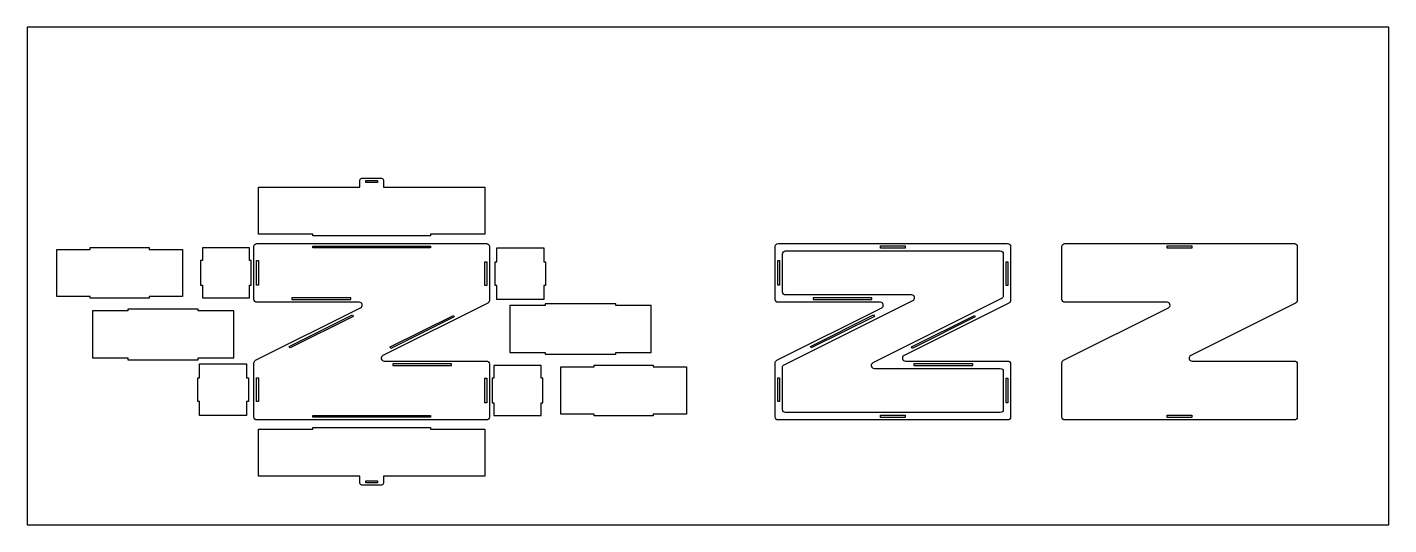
# Model space of a CAD drawing. Header units: millimetres. Extents: x 14215 to 16528, y 1150 to 1997.
import ezdxf

# ---------------------------------------------------------------- set-up
doc = ezdxf.new("R2010")
doc.units = ezdxf.units.MM

msp = doc.modelspace()

# ---------------------------------------------------------------- linework, layer by layer
for points in [[(14214.8, 1150.2), (16528.3, 1150.2), (16528.3, 1996.5), (14214.8, 1996.5)], [(14810.1, 1735.6), (14810.1, 1732.1), (14790.1, 1732.1), (14790.1, 1735.6)], [(14321.8, 1618.6), (14321.8, 1621.6), (14421.8, 1621.6), (14421.8, 1618.6), (14478.7, 1618.6), (14478.7, 1538.6), (14421.8, 1538.6), (14421.8, 1535.6), (14321.8, 1535.6), (14321.8, 1538.6), (14265, 1538.6), (14265, 1618.6)], [(14512.5, 1557.6), (14512.5, 1536.1), (14592.5, 1536.1), (14592.5, 1557.6), (14595.5, 1557.6), (14595.5, 1599.6), (14592.5, 1599.6), (14592.5, 1621.1), (14512.5, 1621.1), (14512.5, 1599.6), (14509.5, 1599.6), (14509.5, 1557.6)], [(14900.1, 1621.1), (14700.1, 1621.1), (14700.1, 1624.1), (14900.1, 1624.1)], [(15092.7, 1557.2), (15092.7, 1533.3), (15012.7, 1533.3), (15012.7, 1557.2), (15009.7, 1557.2), (15009.7, 1597.2), (15012.7, 1597.2), (15012.7, 1621.1), (15092.7, 1621.1), (15092.7, 1597.2), (15095.7, 1597.2), (15095.7, 1557.2)], [(15706.7, 1620.9), (15664.7, 1620.9), (15664.7, 1624.4), (15706.7, 1624.4)], [(16193.9, 1620.9), (16151.9, 1620.9), (16151.9, 1624.4), (16193.9, 1624.4)], [(14607.6, 1599.6), (14607.6, 1557.6), (14604.6, 1557.6), (14604.6, 1599.6)], [(14995.6, 1557.2), (14992.6, 1557.2), (14992.6, 1597.2), (14995.6, 1597.2)], [(15493.2, 1599.6), (15493.2, 1557.6), (15490.2, 1557.6), (15490.2, 1599.6)], [(15881.2, 1557.2), (15878.2, 1557.2), (15878.2, 1597.2), (15881.2, 1597.2)], [(14664.5, 1533.1), (14764.5, 1533.1), (14764.5, 1536.1), (14664.5, 1536.1)], [(15550, 1533.1), (15650, 1533.1), (15650, 1536.1), (15550, 1536.1)], [(14505.5, 1514), (14505.5, 1517), (14385.5, 1517), (14385.5, 1514), (14325.5, 1514), (14325.5, 1434), (14385.5, 1434), (14385.5, 1431), (14505.5, 1431), (14505.5, 1434), (14565.6, 1434), (14565.6, 1514)], [(14768.7, 1504.5), (14661.3, 1450.9), (14660, 1453.6), (14767.3, 1507.2)], [(14831.6, 1452.7), (14938.9, 1506.4), (14940.2, 1503.7), (14832.9, 1450.1)], [(15094.7, 1443.2), (15094.7, 1440.2), (15214.7, 1440.2), (15214.7, 1443.2), (15274.8, 1443.2), (15274.8, 1523.2), (15214.7, 1523.2), (15214.7, 1526.2), (15094.7, 1526.2), (15094.7, 1523.2), (15034.6, 1523.2), (15034.6, 1443.2)], [(15654.3, 1504.5), (15546.9, 1450.9), (15545.6, 1453.6), (15652.9, 1507.2)], [(15717.1, 1452.7), (15824.5, 1506.4), (15825.8, 1503.7), (15718.5, 1450.1)], [(14507.5, 1400.1), (14507.5, 1424), (14587.5, 1424), (14587.5, 1400.1), (14590.5, 1400.1), (14590.5, 1360.1), (14587.5, 1360.1), (14587.5, 1336.1), (14507.5, 1336.1), (14507.5, 1360.1), (14504.5, 1360.1), (14504.5, 1400.1)], [(14935.8, 1424.1), (14835.8, 1424.1), (14835.8, 1421.1), (14935.8, 1421.1)], [(15087.8, 1399.6), (15087.8, 1421.1), (15007.8, 1421.1), (15007.8, 1399.6), (15004.8, 1399.6), (15004.8, 1357.6), (15007.8, 1357.6), (15007.8, 1336.1), (15087.8, 1336.1), (15087.8, 1357.6), (15090.8, 1357.6), (15090.8, 1399.6)], [(15278.4, 1338.6), (15278.4, 1335.6), (15178.4, 1335.6), (15178.4, 1338.6), (15121.6, 1338.6), (15121.6, 1418.6), (15178.4, 1418.6), (15178.4, 1421.6), (15278.4, 1421.6), (15278.4, 1418.6), (15335.3, 1418.6), (15335.3, 1338.6)], [(15821.4, 1424.1), (15721.4, 1424.1), (15721.4, 1421.1), (15821.4, 1421.1)], [(14604.6, 1400.1), (14607.6, 1400.1), (14607.6, 1360.1), (14604.6, 1360.1)], [(14992.6, 1357.6), (14992.6, 1399.6), (14995.6, 1399.6), (14995.6, 1357.6)], [(15490.2, 1400.1), (15493.2, 1400.1), (15493.2, 1360.1), (15490.2, 1360.1)], [(15878.2, 1357.6), (15878.2, 1399.6), (15881.2, 1399.6), (15881.2, 1357.6)], [(14700.1, 1336.1), (14900.1, 1336.1), (14900.1, 1333.1), (14700.1, 1333.1)], [(15664.7, 1336.4), (15706.7, 1336.4), (15706.7, 1332.9), (15664.7, 1332.9)], [(16151.9, 1336.4), (16193.9, 1336.4), (16193.9, 1332.9), (16151.9, 1332.9)], [(14790.1, 1221.7), (14790.1, 1225.2), (14810.1, 1225.2), (14810.1, 1221.7)]]:
    msp.add_lwpolyline(points, close=True)
for points in [[(14780.1, 1736.1, -0.414214), (14783.6, 1739.6), (14816.6, 1739.6, -0.414214), (14820.1, 1736.1), (14820.1, 1724.6), (14992.6, 1724.6), (14992.6, 1644.6), (14900.1, 1644.6), (14900.1, 1641.6), (14700.1, 1641.6), (14700.1, 1644.6), (14607.6, 1644.6), (14607.6, 1724.6), (14780.1, 1724.6)], [(14602.9, 1430), (14781.2, 1519.2, 0.791418), (14778.9, 1528.6), (14605.1, 1528.6, -0.414214), (14600.1, 1533.6), (14600.1, 1623.6, -0.414214), (14605.1, 1628.6), (14995.1, 1628.6, -0.414214), (15000.1, 1623.6), (15000.1, 1531.7, -0.284079), (14997.4, 1527.3), (14819.1, 1438.1, 0.791418), (14821.3, 1428.6), (14995.1, 1428.6, -0.414214), (15000.1, 1423.6), (15000.1, 1333.6, -0.414214), (14995.1, 1328.6), (14605.1, 1328.6, -0.414214), (14600.1, 1333.6), (14600.1, 1425.6, -0.284079)], [(15488.5, 1430), (15666.7, 1519.2, 0.791418), (15664.5, 1528.6), (15490.7, 1528.6, -0.414214), (15485.7, 1533.6), (15485.7, 1623.6, -0.414214), (15490.7, 1628.6), (15880.7, 1628.6, -0.414214), (15885.7, 1623.6), (15885.7, 1531.7, -0.284079), (15882.9, 1527.3), (15704.6, 1438.1, 0.791418), (15706.9, 1428.6), (15880.7, 1428.6, -0.414214), (15885.7, 1423.6), (15885.7, 1333.6, -0.414214), (15880.7, 1328.6), (15490.7, 1328.6, -0.414214), (15485.7, 1333.6), (15485.7, 1425.6, -0.284079)], [(15975.6, 1430), (16153.9, 1519.2, 0.791418), (16151.7, 1528.6), (15977.9, 1528.6, -0.414214), (15972.9, 1533.6), (15972.9, 1623.6, -0.414214), (15977.9, 1628.6), (16367.9, 1628.6, -0.414214), (16372.9, 1623.6), (16372.9, 1531.7, -0.284079), (16370.1, 1527.3), (16191.8, 1438.1, 0.791418), (16194, 1428.6), (16367.9, 1428.6, -0.414214), (16372.9, 1423.6), (16372.9, 1333.6, -0.414214), (16367.9, 1328.6), (15977.9, 1328.6, -0.414214), (15972.9, 1333.6), (15972.9, 1425.6, -0.284079)], [(15501, 1422.3), (15719.7, 1531.7, 0.791418), (15717.5, 1541.1), (15503.2, 1541.1, -0.414214), (15498.2, 1546.1), (15498.2, 1611.1, -0.414214), (15503.2, 1616.1), (15868.2, 1616.1, -0.414214), (15873.2, 1611.1), (15873.2, 1539.5, -0.284079), (15870.4, 1535), (15651.7, 1425.6, 0.791418), (15653.9, 1416.1), (15868.2, 1416.1, -0.414214), (15873.2, 1411.1), (15873.2, 1346.1, -0.414214), (15868.2, 1341.1), (15503.2, 1341.1, -0.414214), (15498.2, 1346.1), (15498.2, 1417.8, -0.284079)], [(14820.1, 1221.2, -0.414214), (14816.6, 1217.7), (14783.6, 1217.7, -0.414214), (14780.1, 1221.2), (14780.1, 1232.7), (14607.6, 1232.7), (14607.6, 1312.7), (14700.1, 1312.7), (14700.1, 1315.7), (14900.1, 1315.7), (14900.1, 1312.7), (14992.6, 1312.7), (14992.6, 1232.7), (14820.1, 1232.7)]]:
    msp.add_lwpolyline(points, format="xyb", close=True)

doc.saveas('drawing.dxf')
